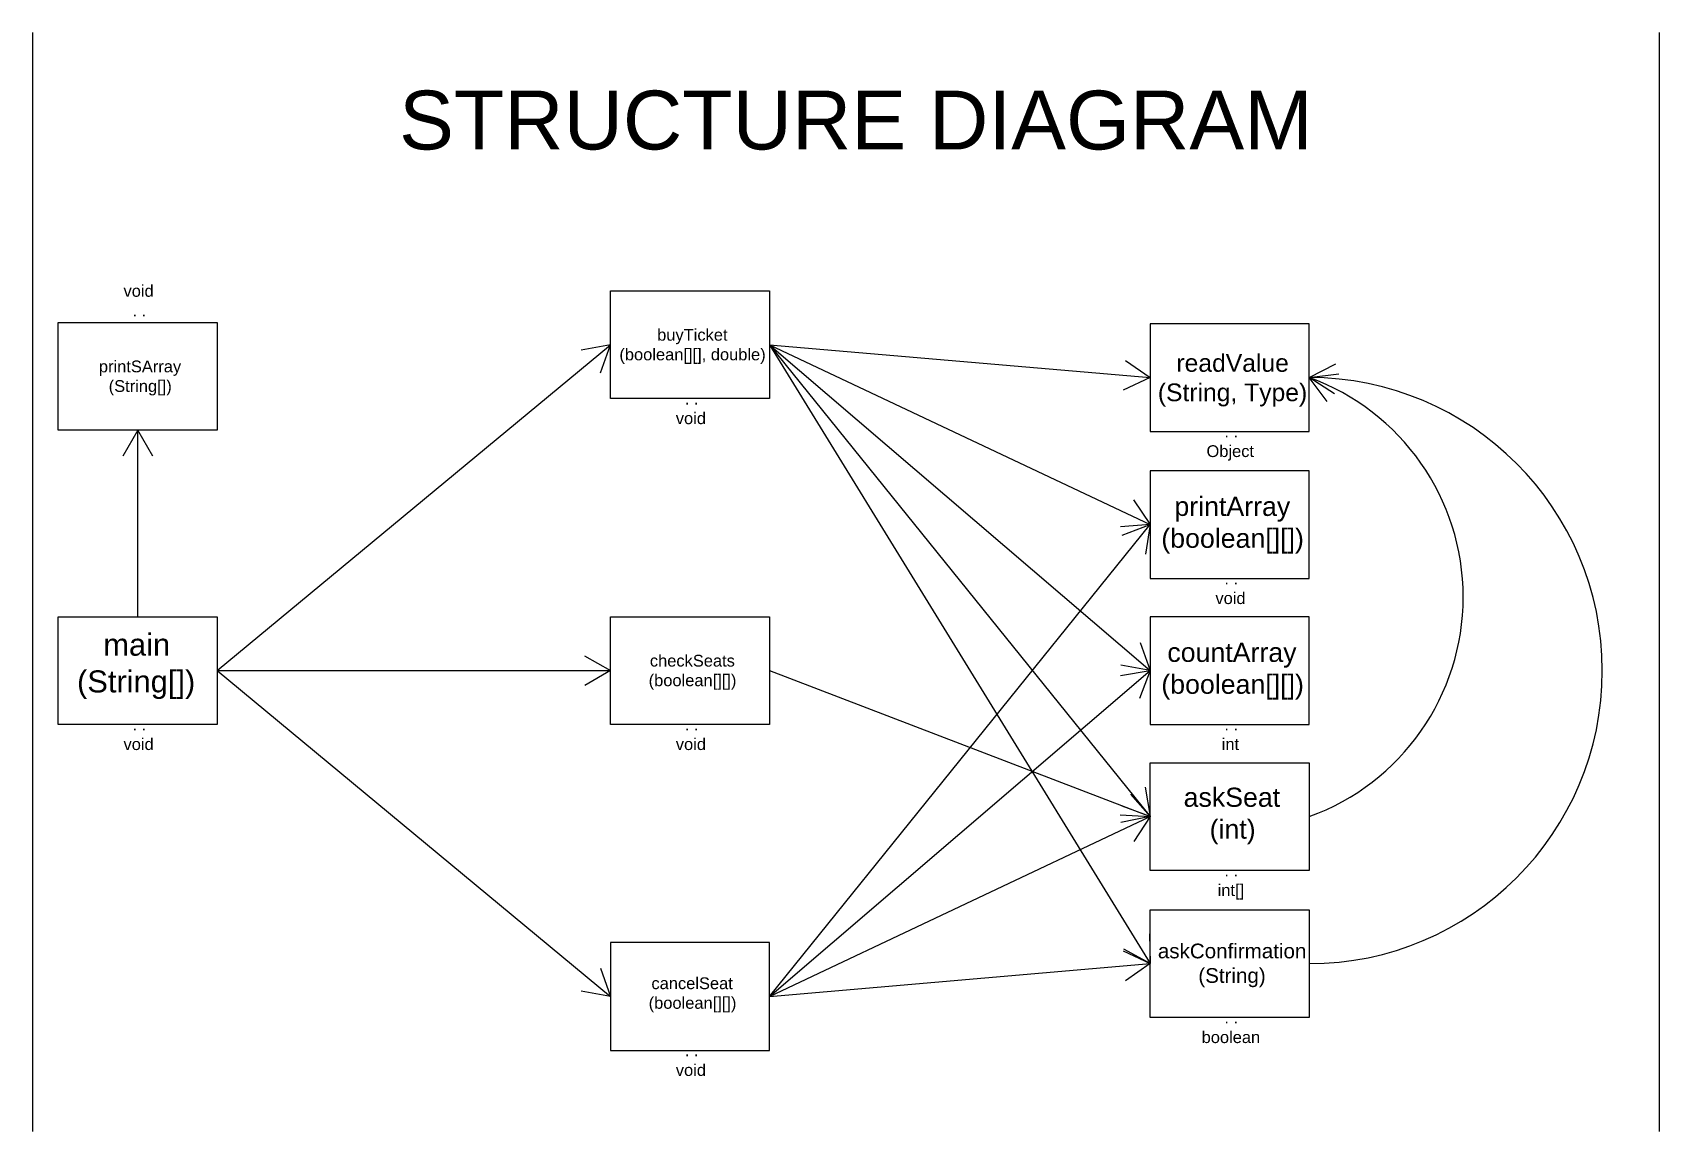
# Model space of a CAD drawing. Header units: millimetres. Extents: x -357 to 5170, y -1567 to 2169.
import ezdxf

# ---------------------------------------------------------------- set-up
doc = ezdxf.new("R2010")
doc.units = ezdxf.units.MM
for name, color, linetype, lineweight in [('ALT', 24, 'Continuous', 30), ('LINEAS1', 240, 'Continuous', 30), ('LINEAS2', 100, 'Continuous', 30), ('LINEAS3', 160, 'Continuous', 30), ('PRINC', 250, 'Continuous', 30)]:
    doc.layers.add(name, color=color, linetype=linetype, lineweight=lineweight)
doc.styles.get("Standard").update_dxf_attribs({"font": 'arial.ttf'})

msp = doc.modelspace()

# ---------------------------------------------------------------- linework, layer by layer
for p, q in [((-357.5, 2168.8), (-357.5, 1183.3)), ((5170.2, -1566.5), (5170.2, 2168.8)), ((-357.5, 1183.3), (-357.5, -1566.5))]:
    msp.add_line(p, q)
for points in [[(1606.5, 1290.7), (2146.7, 1290.7), (2146.7, 924.6), (1606.5, 924.6)], [(-270.1, 1183.3), (270.1, 1183.3), (270.1, 817.2), (-270.1, 817.2)], [(3439.9, 812.8), (3980.1, 812.8), (3980.1, 1179), (3439.9, 1179)], [(3439.9, 313.1), (3980.1, 313.1), (3980.1, 679.2), (3439.9, 679.2)], [(-270.1, 183), (270.1, 183), (270.1, -183.1), (-270.1, -183.1)], [(1606.5, 183), (2146.7, 183), (2146.7, -183.1), (1606.5, -183.1)], [(3439.9, -183.1), (3980.1, -183.1), (3980.1, 183), (3439.9, 183)], [(3439.9, -313.2), (3980.1, -313.2), (3980.1, -679.4), (3439.9, -679.4)], [(3439.9, -812.9), (3980.1, -812.9), (3980.1, -1179.1), (3439.9, -1179.1)], [(1606.5, -1290.8), (2146.7, -1290.8), (2146.7, -924.7), (1606.5, -924.7)]]:
    msp.add_lwpolyline(points, close=True)
at = {"layer": 'ALT'}
for points in [[(4065.6, 940.8), (3980.1, 995.9), (4070.5, 1042.4)], [(4041.4, 914.7), (3980.1, 995.9), (4081, 1008.4)]]:
    msp.add_lwpolyline(points, dxfattribs=at)
for centre, radius, start, end in [((3710, 249.8), 793.5, 289.9006, 70.0994), ((3980.1, -0.1), 996, 270, 90)]:
    msp.add_arc(centre, radius, start, end, dxfattribs=at)
at = {"layer": 'LINEAS1'}
for q in [(3439.9, -0.1), (3439.9, 995.9), (3439.9, 496.2), (3439.9, -496.3), (3439.9, -996)]:
    msp.add_line((2146.7, 1107.6), q, dxfattribs=at)
for points in [[(3356.5, 1054.1), (3439.9, 995.9), (3347.8, 952.7)], [(3382.7, 580.3), (3439.9, 496.2), (3338.5, 488.7)], [(3405.9, 95.8), (3439.9, -0.1), (3339.9, 18.4)], [(3423.2, -396), (3439.9, -496.3), (3344.6, -460.6)], [(3437.5, -894.3), (3439.9, -996), (3350.6, -947.2)]]:
    msp.add_lwpolyline(points, dxfattribs=at)
at = {"layer": 'LINEAS2'}
msp.add_line((2146.7, -0.1), (3439.9, -496.3), dxfattribs=at)
msp.add_lwpolyline([(3372.5, -420.1), (3439.9, -496.3), (3340.2, -516.5)], dxfattribs=at)
at = {"layer": 'LINEAS3'}
for q in [(3439.9, 496.2), (3439.9, -0.1), (3439.9, -496.3), (3439.9, -996)]:
    msp.add_line((2146.7, -1107.8), q, dxfattribs=at)
for points in [[(3344.9, 459.9), (3439.9, 496.2), (3423.8, 395.8)], [(3339.5, -16.3), (3439.9, -0.1), (3403.8, -95.1)], [(3338.4, -490.2), (3439.9, -496.3), (3383.8, -581.1)], [(3347.8, -952.8), (3439.9, -996), (3356.4, -1054.1)]]:
    msp.add_lwpolyline(points, dxfattribs=at)
at = {"layer": 'PRINC'}
for p, q in [((270.1, -0.1), (1606.5, 1107.6)), ((0, 183), (0, 817.2)), ((270.1, -0.1), (1606.5, -0.1)), ((270.1, -0.1), (1606.5, -1107.8))]:
    msp.add_line(p, q, dxfattribs=at)
for points in [[(1572.4, 1011.8), (1606.5, 1107.6), (1506.5, 1089.3)], [(50.8, 729), (0, 817.2), (-50.9, 729.1)], [(1518.4, 50.7), (1606.5, -0.1), (1518.5, -51)], [(1572.4, -1012), (1606.5, -1107.8), (1506.5, -1089.4)]]:
    msp.add_lwpolyline(points, dxfattribs=at)

# ---------------------------------------------------------------- texts
for s, width, heights, insert, char_height, attachment_point in [('STRUCTURE DIAGRAM', 3297.329, [595], (887.9, 1971.3), 200, 1), ('\\pi252.32;void\\P\\pi282.88;. .', 602.398, [0], (-300.7, 1203.9), 40, 7), ('\\pi209.65;buyTicket\\P\\pi81.355;(boolean[][], double)', 654.361, [327.8], (1555.1, 1161.4), 40, 1), ('\\pi189.53;printSArray\\P\\pi222.76;(String[])', 654.361, [327.8], (-321.5, 1053.9), 40, 1), ('\\pi140.57;readValue\\P\\pi77.378;(String, Type)', 654.361, [327.8], (3388.4, 897.6), 60, 7), ('\\pi282.88;. .\\P\\pi252.32;void', 602.398, [0], (1575.8, 944.4), 40, 1), ('\\pi282.88;. .\\P\\pi222;Object', 602.398, [0], (3409.2, 832.6), 40, 1), ('\\pi133.78;printArray\\P\\pi89.283;(boolean[][])', 654.361, [327.8], (3388.4, 397.8), 65, 7), ('\\pi282.88;. .\\P\\pi252.32;void', 602.398, [0], (3409.2, 332.9), 40, 1), ('\\pi153.12;main\\P\\pi63.824;(String[])', 519.224, [366.2], (-270.1, 125.7), 75, 1), ('\\pi184.92;checkSeats\\P\\pi180.78;(boolean[][])', 654.361, [327.8], (1555.1, 53.7), 40, 1), ('\\pi109.81;countArray\\P\\pi89.283;(boolean[][])', 654.361, [327.8], (3388.4, -98.4), 65, 7), ('\\pi282.88;. .\\P\\pi252.32;void', 602.398, [0], (-300.7, -163.3), 40, 1), ('\\pi282.88;. .\\P\\pi252.32;void', 602.398, [0], (1575.8, -163.3), 40, 1), ('\\pi282.88;. .\\P\\pi273.75;int', 602.398, [0], (3409.2, -163.3), 40, 1), ('\\pi165.1;askSeat\\P\\pi253.38;(int)', 654.361, [327.8], (3388.4, -398), 65, 1), ('\\pi282.88;. .\\P\\pi259.83;int[]', 602.398, [0], (3409.2, -659.5), 40, 1), ('\\pi78.51;askConfirmation\\P\\pi216.06;(String)', 654.361, [327.8], (3387.4, -928), 50, 1), ('\\pi190.24;cancelSeat\\P\\pi180.78;(boolean[][])', 654.361, [327.8], (1555.1, -1161.5), 40, 7), ('\\pi282.88;. .\\P\\pi205.51;boolean', 602.398, [0], (3409.2, -1159.3), 40, 1), ('\\pi282.88;. .\\P\\pi252.32;void', 602.398, [0], (1575.8, -1271), 40, 1)]:
    msp.add_mtext_dynamic_manual_height_columns(s, width=width, gutter_width=12.5, heights=heights, dxfattribs=dict(insert=insert, char_height=char_height, attachment_point=attachment_point))

doc.saveas('drawing.dxf')
